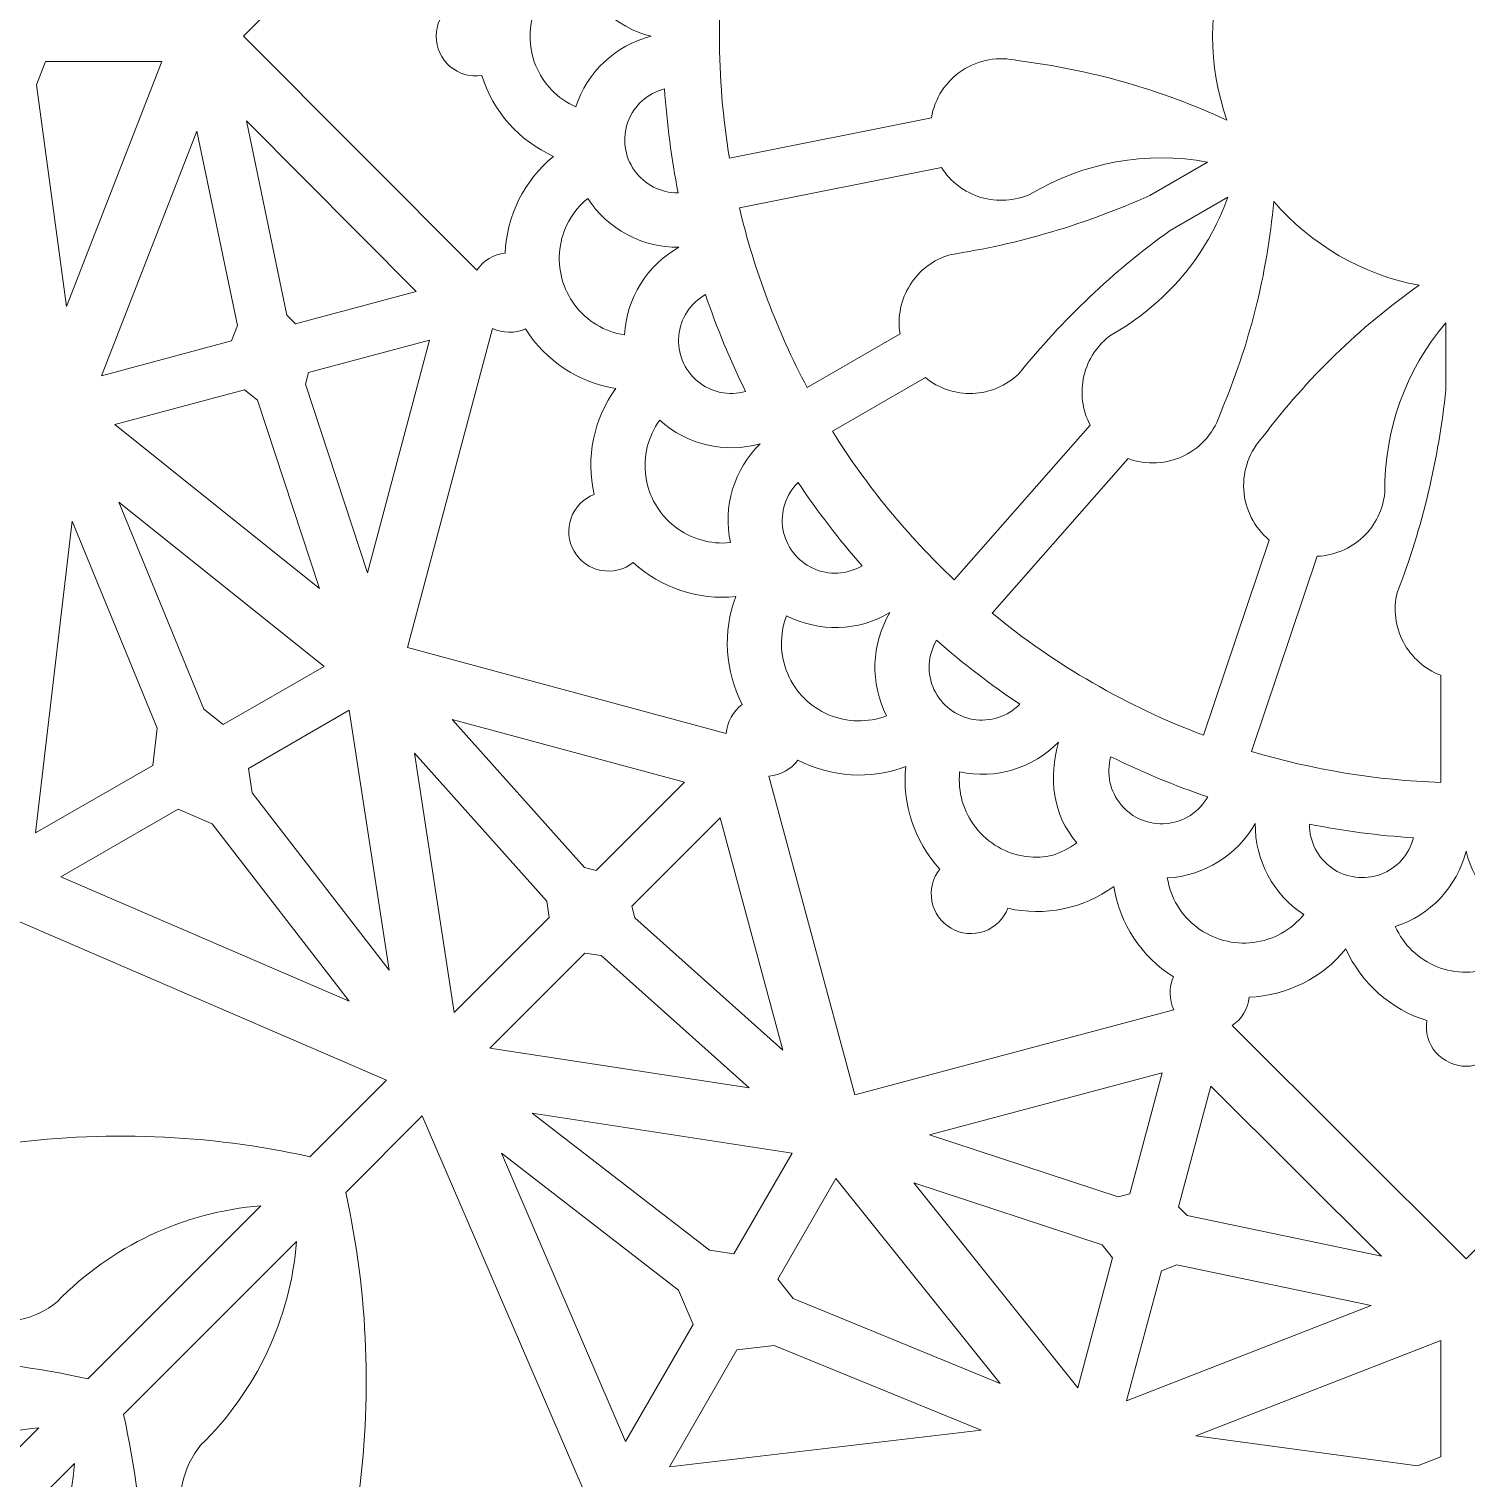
# Model space of a CAD drawing. Header units: centimetres. Extents: x -30.4 to 30.4, y -9.9 to 9.9.
# Drawn here: x -25.231 to -21.255, y -3.231 to 0.778 of the extents above; entities that cross this region are included whole.
import ezdxf

# ---------------------------------------------------------------- set-up
doc = ezdxf.new("R2010")
doc.units = ezdxf.units.CM
doc.header["$MEASUREMENT"] = 0
doc.layers.add('Layer 1', color=7, linetype='Continuous')

msp = doc.modelspace()

# ---------------------------------------------------------------- linework, layer by layer
at = {"layer": 'Layer 1', "color": 2, "lineweight": 9}
for points, knots in [([(-23.97833, 0.64936), (-23.94726, 0.54981), (-23.87503, 0.46834), (-23.77992, 0.42556), (-23.77992, 0.42556), (-23.86072, 0.35962), (-23.9094, 0.26223), (-23.91365, 0.15803), (-23.91365, 0.15803), (-23.94545, 0.1545), (-23.97414, 0.13728), (-23.9922, 0.11086), (-23.9922, 0.11086), (-23.9922, 0.11086), (-24.63727, 0.75797), (-24.63727, 0.75797), (-24.63727, 0.75797), (-24.63727, 0.75797), (-23.9922, 1.40507), (-23.9922, 1.40507), (-23.9922, 1.40507), (-23.97414, 1.37866), (-23.94545, 1.36144), (-23.91365, 1.35791), (-23.91365, 1.35791), (-23.9094, 1.2537), (-23.86072, 1.15631), (-23.77992, 1.09037), (-23.77992, 1.09037), (-23.87503, 1.0476), (-23.94726, 0.96612), (-23.97833, 0.86657), (-23.97833, 0.86657), (-24.01, 0.8714), (-24.04219, 0.86217), (-24.06648, 0.8413), (-24.06648, 0.8413), (-24.09077, 0.82043), (-24.10475, 0.78999), (-24.10475, 0.75797), (-24.10475, 0.75797), (-24.10475, 0.72594), (-24.09077, 0.69551), (-24.06648, 0.67464), (-24.06648, 0.67464), (-24.04219, 0.65377), (-24.01, 0.64454), (-23.97833, 0.64936)], [0, 0, 0, 0, 0.0769231, 0.0769231, 0.0769231, 0.0769231, 0.1538462, 0.1538462, 0.1538462, 0.1538462, 0.2307692, 0.2307692, 0.2307692, 0.2307692, 0.3076923, 0.3076923, 0.3076923, 0.3076923, 0.3846154, 0.3846154, 0.3846154, 0.3846154, 0.4615385, 0.4615385, 0.4615385, 0.4615385, 0.5384615, 0.5384615, 0.5384615, 0.5384615, 0.6153846, 0.6153846, 0.6153846, 0.6153846, 0.6923077, 0.6923077, 0.6923077, 0.6923077, 0.7692308, 0.7692308, 0.7692308, 0.7692308, 0.8461538, 0.8461538, 0.8461538, 0.8461538, 1, 1, 1, 1]), ([(-22.49573, 0.6904), (-22.54847, 0.70297), (-22.60406, 0.69311), (-22.64927, 0.66318), (-22.64927, 0.66318), (-22.69448, 0.63325), (-22.72526, 0.58593), (-22.73429, 0.53247), (-22.73429, 0.53247), (-22.73429, 0.53247), (-23.29299, 0.42033), (-23.29299, 0.42033), (-23.29299, 0.42033), (-23.33003, 0.6439), (-23.33003, 0.87203), (-23.29299, 1.0956), (-23.29299, 1.0956), (-23.29299, 1.0956), (-22.73429, 0.98347), (-22.73429, 0.98347), (-22.73429, 0.98347), (-22.72526, 0.93001), (-22.69448, 0.88268), (-22.64927, 0.85275), (-22.64927, 0.85275), (-22.60406, 0.82282), (-22.54847, 0.81296), (-22.49573, 0.82553), (-22.49573, 0.82553), (-22.29527, 0.84984), (-22.09985, 0.90541), (-21.91659, 0.99021), (-21.91659, 0.99021), (-21.96937, 0.83988), (-21.96937, 0.67605), (-21.91659, 0.52572), (-21.91659, 0.52572), (-22.09985, 0.61052), (-22.29527, 0.66609), (-22.49573, 0.6904)], [0, 0, 0, 0, 0.0909091, 0.0909091, 0.0909091, 0.0909091, 0.1818182, 0.1818182, 0.1818182, 0.1818182, 0.2727273, 0.2727273, 0.2727273, 0.2727273, 0.3636364, 0.3636364, 0.3636364, 0.3636364, 0.4545455, 0.4545455, 0.4545455, 0.4545455, 0.5454545, 0.5454545, 0.5454545, 0.5454545, 0.6363636, 0.6363636, 0.6363636, 0.6363636, 0.7272727, 0.7272727, 0.7272727, 0.7272727, 0.8181818, 0.8181818, 0.8181818, 0.8181818, 1, 1, 1, 1]), ([(-23.71839, 0.56236), (-23.68701, 0.65904), (-23.60826, 0.73289), (-23.50975, 0.75797), (-23.50975, 0.75797), (-23.60826, 0.78305), (-23.68701, 0.85689), (-23.71839, 0.95357), (-23.71839, 0.95357), (-23.76891, 0.93085), (-23.80869, 0.88946), (-23.82937, 0.83806), (-23.82937, 0.83806), (-23.85006, 0.78667), (-23.85006, 0.72926), (-23.82937, 0.67787), (-23.82937, 0.67787), (-23.80869, 0.62648), (-23.76891, 0.58508), (-23.71839, 0.56236)], [0, 0, 0, 0, 0.1666667, 0.1666667, 0.1666667, 0.1666667, 0.3333333, 0.3333333, 0.3333333, 0.3333333, 0.5, 0.5, 0.5, 0.5, 0.6666667, 0.6666667, 0.6666667, 0.6666667, 1, 1, 1, 1]), ([(-25.2103, 0.62396), (-25.2103, 0.62396), (-25.12744, 0.01043), (-25.12744, 0.01043), (-25.12744, 0.01043), (-25.12744, 0.01043), (-24.86337, 0.68797), (-24.86337, 0.68797), (-24.86337, 0.68797), (-24.86337, 0.68797), (-25.18535, 0.68797), (-25.18535, 0.68797), (-25.18535, 0.68797), (-25.18535, 0.68797), (-25.2103, 0.62396), (-25.2103, 0.62396)], [0, 0, 0, 0, 0.2, 0.2, 0.2, 0.2, 0.4, 0.4, 0.4, 0.4, 0.6, 0.6, 0.6, 0.6, 1, 1, 1, 1]), ([(-23.43487, 0.32477), (-23.45375, 0.41979), (-23.4664, 0.51594), (-23.47274, 0.6126), (-23.47274, 0.6126), (-23.51937, 0.60073), (-23.55717, 0.56667), (-23.57382, 0.52152), (-23.57382, 0.52152), (-23.59047, 0.47637), (-23.58383, 0.42592), (-23.55607, 0.38662), (-23.55607, 0.38662), (-23.52832, 0.34731), (-23.48299, 0.32418), (-23.43487, 0.32477)], [0, 0, 0, 0, 0.2, 0.2, 0.2, 0.2, 0.4, 0.4, 0.4, 0.4, 0.6, 0.6, 0.6, 0.6, 1, 1, 1, 1]), ([(-24.51735, -0.01389), (-24.51735, -0.01389), (-24.62976, 0.52381), (-24.62976, 0.52381), (-24.62976, 0.52381), (-24.62976, 0.52381), (-24.1596, 0.05216), (-24.1596, 0.05216), (-24.1596, 0.05216), (-24.1596, 0.05216), (-24.4939, -0.03741), (-24.4939, -0.03741), (-24.4939, -0.03741), (-24.4939, -0.03741), (-24.51735, -0.01389), (-24.51735, -0.01389)], [0, 0, 0, 0, 0.2, 0.2, 0.2, 0.2, 0.4, 0.4, 0.4, 0.4, 0.6, 0.6, 0.6, 0.6, 1, 1, 1, 1]), ([(-24.65438, -0.04254), (-24.65438, -0.04254), (-24.7668, 0.49516), (-24.7668, 0.49516), (-24.7668, 0.49516), (-24.7668, 0.49516), (-25.03039, -0.18116), (-25.03039, -0.18116), (-25.03039, -0.18116), (-25.03039, -0.18116), (-24.67087, -0.08483), (-24.67087, -0.08483), (-24.67087, -0.08483), (-24.67087, -0.08483), (-24.65438, -0.04254), (-24.65438, -0.04254)], [0, 0, 0, 0, 0.2, 0.2, 0.2, 0.2, 0.4, 0.4, 0.4, 0.4, 0.6, 0.6, 0.6, 0.6, 1, 1, 1, 1]), ([(-22.46061, 0.32125), (-22.50366, 0.30184), (-22.55227, 0.29864), (-22.5975, 0.31223), (-22.5975, 0.31223), (-22.64273, 0.32581), (-22.68152, 0.35528), (-22.70674, 0.3952), (-22.70674, 0.3952), (-22.70674, 0.3952), (-23.26544, 0.28307), (-23.26544, 0.28307), (-23.26544, 0.28307), (-23.22458, 0.11011), (-23.16158, -0.05685), (-23.07798, -0.21369), (-23.07798, -0.21369), (-23.07798, -0.21369), (-22.8211, -0.06537), (-22.8211, -0.06537), (-22.8211, -0.06537), (-22.82862, -0.0184), (-22.81879, 0.02971), (-22.79345, 0.06997), (-22.79345, 0.06997), (-22.76811, 0.11023), (-22.72895, 0.13988), (-22.68335, 0.15341), (-22.68335, 0.15341), (-22.49223, 0.18298), (-22.30599, 0.23823), (-22.12967, 0.31766), (-22.12967, 0.31766), (-22.12967, 0.31766), (-21.96998, 0.40986), (-21.96998, 0.40986), (-21.96998, 0.40986), (-22.13886, 0.44074), (-22.3132, 0.40926), (-22.46061, 0.32125)], [0, 0, 0, 0, 0.0909091, 0.0909091, 0.0909091, 0.0909091, 0.1818182, 0.1818182, 0.1818182, 0.1818182, 0.2727273, 0.2727273, 0.2727273, 0.2727273, 0.3636364, 0.3636364, 0.3636364, 0.3636364, 0.4545455, 0.4545455, 0.4545455, 0.4545455, 0.5454545, 0.5454545, 0.5454545, 0.5454545, 0.6363636, 0.6363636, 0.6363636, 0.6363636, 0.7272727, 0.7272727, 0.7272727, 0.7272727, 0.8181818, 0.8181818, 0.8181818, 0.8181818, 1, 1, 1, 1]), ([(-23.43282, 0.17401), (-23.52135, 0.12434), (-23.57827, 0.0328), (-23.58366, -0.06857), (-23.58366, -0.06857), (-23.63837, -0.05973), (-23.68754, -0.03006), (-23.72086, 0.01422), (-23.72086, 0.01422), (-23.75418, 0.05851), (-23.76906, 0.11397), (-23.76239, 0.16899), (-23.76239, 0.16899), (-23.75572, 0.224), (-23.72802, 0.2743), (-23.68508, 0.30934), (-23.68508, 0.30934), (-23.62973, 0.22425), (-23.53432, 0.17277), (-23.43282, 0.17401)], [0, 0, 0, 0, 0.1666667, 0.1666667, 0.1666667, 0.1666667, 0.3333333, 0.3333333, 0.3333333, 0.3333333, 0.5, 0.5, 0.5, 0.5, 0.6666667, 0.6666667, 0.6666667, 0.6666667, 1, 1, 1, 1]), ([(-22.29505, -0.31787), (-22.31701, -0.27606), (-22.32314, -0.22773), (-22.31229, -0.18177), (-22.31229, -0.18177), (-22.30144, -0.13581), (-22.27436, -0.09531), (-22.23603, -0.06774), (-22.23603, -0.06774), (-22.08611, 0.01592), (-21.97167, 0.15116), (-21.91398, 0.31286), (-21.91398, 0.31286), (-21.91398, 0.31286), (-22.07408, 0.22043), (-22.07408, 0.22043), (-22.07408, 0.22043), (-22.23091, 0.10754), (-22.37179, -0.026), (-22.49289, -0.17657), (-22.49289, -0.17657), (-22.52738, -0.20926), (-22.57259, -0.2283), (-22.62008, -0.23014), (-22.62008, -0.23014), (-22.66756, -0.23198), (-22.7141, -0.2165), (-22.75102, -0.18657), (-22.75102, -0.18657), (-22.75102, -0.18657), (-23.00798, -0.33493), (-23.00798, -0.33493), (-23.00798, -0.33493), (-22.91396, -0.48574), (-22.80087, -0.62379), (-22.67151, -0.74565), (-22.67151, -0.74565), (-22.67151, -0.74565), (-22.29505, -0.31787), (-22.29505, -0.31787)], [0, 0, 0, 0, 0.0909091, 0.0909091, 0.0909091, 0.0909091, 0.1818182, 0.1818182, 0.1818182, 0.1818182, 0.2727273, 0.2727273, 0.2727273, 0.2727273, 0.3636364, 0.3636364, 0.3636364, 0.3636364, 0.4545455, 0.4545455, 0.4545455, 0.4545455, 0.5454545, 0.5454545, 0.5454545, 0.5454545, 0.6363636, 0.6363636, 0.6363636, 0.6363636, 0.7272727, 0.7272727, 0.7272727, 0.7272727, 0.8181818, 0.8181818, 0.8181818, 0.8181818, 1, 1, 1, 1]), ([(-21.81687, -0.35029), (-21.85412, -0.38968), (-21.87339, -0.44275), (-21.87007, -0.49687), (-21.87007, -0.49687), (-21.86676, -0.55098), (-21.84116, -0.60131), (-21.79938, -0.63586), (-21.79938, -0.63586), (-21.79938, -0.63586), (-21.98161, -1.17577), (-21.98161, -1.17577), (-21.98161, -1.17577), (-22.19375, -1.09607), (-22.39132, -0.982), (-22.56641, -0.83814), (-22.56641, -0.83814), (-22.56641, -0.83814), (-22.18995, -0.41036), (-22.18995, -0.41036), (-22.18995, -0.41036), (-22.13914, -0.42927), (-22.08276, -0.42627), (-22.03424, -0.40209), (-22.03424, -0.40209), (-21.98571, -0.3779), (-21.94938, -0.33468), (-21.93389, -0.28272), (-21.93389, -0.28272), (-21.85472, -0.09696), (-21.80514, 0.10005), (-21.78694, 0.30116), (-21.78694, 0.30116), (-21.68314, 0.18029), (-21.54126, 0.09838), (-21.38469, 0.06892), (-21.38469, 0.06892), (-21.54976, -0.04739), (-21.69558, -0.18884), (-21.81687, -0.35029)], [0, 0, 0, 0, 0.0909091, 0.0909091, 0.0909091, 0.0909091, 0.1818182, 0.1818182, 0.1818182, 0.1818182, 0.2727273, 0.2727273, 0.2727273, 0.2727273, 0.3636364, 0.3636364, 0.3636364, 0.3636364, 0.4545455, 0.4545455, 0.4545455, 0.4545455, 0.5454545, 0.5454545, 0.5454545, 0.5454545, 0.6363636, 0.6363636, 0.6363636, 0.6363636, 0.7272727, 0.7272727, 0.7272727, 0.7272727, 0.8181818, 0.8181818, 0.8181818, 0.8181818, 1, 1, 1, 1]), ([(-23.2483, -0.225), (-23.29115, -0.13812), (-23.32827, -0.04853), (-23.35942, 0.0432), (-23.35942, 0.0432), (-23.40139, 0.01965), (-23.42908, -0.02304), (-23.43347, -0.07096), (-23.43347, -0.07096), (-23.43785, -0.11888), (-23.41838, -0.16588), (-23.38139, -0.19666), (-23.38139, -0.19666), (-23.34439, -0.22744), (-23.29463, -0.23803), (-23.2483, -0.225)], [0, 0, 0, 0, 0.2, 0.2, 0.2, 0.2, 0.4, 0.4, 0.4, 0.4, 0.6, 0.6, 0.6, 0.6, 1, 1, 1, 1]), ([(-21.47962, -0.50445), (-21.48433, -0.55144), (-21.50586, -0.59514), (-21.54024, -0.62751), (-21.54024, -0.62751), (-21.57463, -0.65988), (-21.61954, -0.67875), (-21.66673, -0.68063), (-21.66673, -0.68063), (-21.66673, -0.68063), (-21.84896, -1.22054), (-21.84896, -1.22054), (-21.84896, -1.22054), (-21.67875, -1.27164), (-21.50265, -1.30055), (-21.32504, -1.30657), (-21.32504, -1.30657), (-21.32504, -1.30657), (-21.32504, -1.00995), (-21.32504, -1.00995), (-21.32504, -1.00995), (-21.36948, -0.99298), (-21.40623, -0.96042), (-21.42842, -0.91834), (-21.42842, -0.91834), (-21.45062, -0.87626), (-21.45672, -0.82753), (-21.44563, -0.78127), (-21.44563, -0.78127), (-21.37568, -0.60097), (-21.33041, -0.41206), (-21.31103, -0.21964), (-21.31103, -0.21964), (-21.31103, -0.21964), (-21.31103, -0.03525), (-21.31103, -0.03525), (-21.31103, -0.03525), (-21.42222, -0.16606), (-21.48213, -0.33279), (-21.47962, -0.50445)], [0, 0, 0, 0, 0.0909091, 0.0909091, 0.0909091, 0.0909091, 0.1818182, 0.1818182, 0.1818182, 0.1818182, 0.2727273, 0.2727273, 0.2727273, 0.2727273, 0.3636364, 0.3636364, 0.3636364, 0.3636364, 0.4545455, 0.4545455, 0.4545455, 0.4545455, 0.5454545, 0.5454545, 0.5454545, 0.5454545, 0.6363636, 0.6363636, 0.6363636, 0.6363636, 0.7272727, 0.7272727, 0.7272727, 0.7272727, 0.8181818, 0.8181818, 0.8181818, 0.8181818, 1, 1, 1, 1]), ([(-23.55918, -0.69774), (-23.48249, -0.76842), (-23.3792, -0.80286), (-23.27545, -0.79235), (-23.27545, -0.79235), (-23.31245, -0.88985), (-23.30592, -0.99854), (-23.2575, -1.09091), (-23.2575, -1.09091), (-23.28327, -1.10986), (-23.2995, -1.13912), (-23.30195, -1.17102), (-23.30195, -1.17102), (-23.30195, -1.17102), (-24.18413, -0.93315), (-24.18413, -0.93315), (-24.18413, -0.93315), (-24.18413, -0.93315), (-23.94904, -0.05022), (-23.94904, -0.05022), (-23.94904, -0.05022), (-23.92019, -0.06405), (-23.88674, -0.06463), (-23.85743, -0.05178), (-23.85743, -0.05178), (-23.80165, -0.1399), (-23.7108, -0.1999), (-23.60785, -0.2166), (-23.60785, -0.2166), (-23.66883, -0.30121), (-23.69065, -0.40788), (-23.66778, -0.50963), (-23.66778, -0.50963), (-23.69762, -0.52128), (-23.72088, -0.54537), (-23.73148, -0.57559), (-23.73148, -0.57559), (-23.74209, -0.60581), (-23.73897, -0.63916), (-23.72296, -0.66689), (-23.72296, -0.66689), (-23.70695, -0.69463), (-23.67963, -0.714), (-23.64815, -0.71992), (-23.64815, -0.71992), (-23.61668, -0.72585), (-23.58419, -0.71775), (-23.55918, -0.69774)], [0, 0, 0, 0, 0.0769231, 0.0769231, 0.0769231, 0.0769231, 0.1538462, 0.1538462, 0.1538462, 0.1538462, 0.2307692, 0.2307692, 0.2307692, 0.2307692, 0.3076923, 0.3076923, 0.3076923, 0.3076923, 0.3846154, 0.3846154, 0.3846154, 0.3846154, 0.4615385, 0.4615385, 0.4615385, 0.4615385, 0.5384615, 0.5384615, 0.5384615, 0.5384615, 0.6153846, 0.6153846, 0.6153846, 0.6153846, 0.6923077, 0.6923077, 0.6923077, 0.6923077, 0.7692308, 0.7692308, 0.7692308, 0.7692308, 0.8461538, 0.8461538, 0.8461538, 0.8461538, 1, 1, 1, 1]), ([(-24.29471, -0.7266), (-24.29471, -0.7266), (-24.46621, -0.20473), (-24.46621, -0.20473), (-24.46621, -0.20473), (-24.46621, -0.20473), (-24.45767, -0.17264), (-24.45767, -0.17264), (-24.45767, -0.17264), (-24.45767, -0.17264), (-24.12337, -0.08307), (-24.12337, -0.08307), (-24.12337, -0.08307), (-24.12337, -0.08307), (-24.29471, -0.7266), (-24.29471, -0.7266)], [0, 0, 0, 0, 0.2, 0.2, 0.2, 0.2, 0.4, 0.4, 0.4, 0.4, 0.6, 0.6, 0.6, 0.6, 1, 1, 1, 1]), ([(-24.42771, -0.77031), (-24.42771, -0.77031), (-24.59921, -0.24844), (-24.59921, -0.24844), (-24.59921, -0.24844), (-24.59921, -0.24844), (-24.63463, -0.22006), (-24.63463, -0.22006), (-24.63463, -0.22006), (-24.63463, -0.22006), (-24.99416, -0.31639), (-24.99416, -0.31639), (-24.99416, -0.31639), (-24.99416, -0.31639), (-24.42771, -0.77031), (-24.42771, -0.77031)], [0, 0, 0, 0, 0.2, 0.2, 0.2, 0.2, 0.4, 0.4, 0.4, 0.4, 0.6, 0.6, 0.6, 0.6, 1, 1, 1, 1]), ([(-23.20768, -0.36939), (-23.30552, -0.39692), (-23.41065, -0.37236), (-23.48617, -0.30431), (-23.48617, -0.30431), (-23.51856, -0.34925), (-23.53231, -0.40499), (-23.52453, -0.45984), (-23.52453, -0.45984), (-23.51675, -0.51469), (-23.48805, -0.56441), (-23.44443, -0.59857), (-23.44443, -0.59857), (-23.40082, -0.63273), (-23.34568, -0.6487), (-23.29056, -0.64311), (-23.29056, -0.64311), (-23.31173, -0.5437), (-23.28044, -0.44037), (-23.20768, -0.36939)], [0, 0, 0, 0, 0.1666667, 0.1666667, 0.1666667, 0.1666667, 0.3333333, 0.3333333, 0.3333333, 0.3333333, 0.5, 0.5, 0.5, 0.5, 0.6666667, 0.6666667, 0.6666667, 0.6666667, 1, 1, 1, 1]), ([(-22.92623, -0.70711), (-22.99009, -0.63426), (-23.04912, -0.55732), (-23.10294, -0.47677), (-23.10294, -0.47677), (-23.13739, -0.51037), (-23.1531, -0.55877), (-23.14494, -0.6062), (-23.14494, -0.6062), (-23.13678, -0.65362), (-23.10581, -0.69399), (-23.06212, -0.71415), (-23.06212, -0.71415), (-23.01843, -0.73431), (-22.96761, -0.73168), (-22.92623, -0.70711)], [0, 0, 0, 0, 0.2, 0.2, 0.2, 0.2, 0.4, 0.4, 0.4, 0.4, 0.6, 0.6, 0.6, 0.6, 1, 1, 1, 1]), ([(-24.7474, -1.10361), (-24.7474, -1.10361), (-24.98241, -0.53085), (-24.98241, -0.53085), (-24.98241, -0.53085), (-24.98241, -0.53085), (-24.41494, -0.98558), (-24.41494, -0.98558), (-24.41494, -0.98558), (-24.41494, -0.98558), (-24.69379, -1.14657), (-24.69379, -1.14657), (-24.69379, -1.14657), (-24.69379, -1.14657), (-24.7474, -1.10361), (-24.7474, -1.10361)], [0, 0, 0, 0, 0.2, 0.2, 0.2, 0.2, 0.4, 0.4, 0.4, 0.4, 0.6, 0.6, 0.6, 0.6, 1, 1, 1, 1]), ([(-24.87692, -1.15675), (-24.87692, -1.15675), (-25.11193, -0.58399), (-25.11193, -0.58399), (-25.11193, -0.58399), (-25.11193, -0.58399), (-25.21285, -1.44624), (-25.21285, -1.44624), (-25.21285, -1.44624), (-25.21285, -1.44624), (-24.88891, -1.25921), (-24.88891, -1.25921), (-24.88891, -1.25921), (-24.88891, -1.25921), (-24.87692, -1.15675), (-24.87692, -1.15675)], [0, 0, 0, 0, 0.2, 0.2, 0.2, 0.2, 0.4, 0.4, 0.4, 0.4, 0.6, 0.6, 0.6, 0.6, 1, 1, 1, 1]), ([(-22.84907, -0.83664), (-22.90091, -0.92392), (-22.90443, -1.03166), (-22.85841, -1.12214), (-22.85841, -1.12214), (-22.91021, -1.14185), (-22.96763, -1.14074), (-23.01862, -1.11905), (-23.01862, -1.11905), (-23.06962, -1.09736), (-23.11025, -1.05677), (-23.13198, -1.00578), (-23.13198, -1.00578), (-23.15371, -0.9548), (-23.15487, -0.89739), (-23.1352, -0.84557), (-23.1352, -0.84557), (-23.04472, -0.89159), (-22.93635, -0.88847), (-22.84907, -0.83664)], [0, 0, 0, 0, 0.1666667, 0.1666667, 0.1666667, 0.1666667, 0.3333333, 0.3333333, 0.3333333, 0.3333333, 0.5, 0.5, 0.5, 0.5, 0.6666667, 0.6666667, 0.6666667, 0.6666667, 1, 1, 1, 1]), ([(-22.48977, -1.08994), (-22.57032, -1.03612), (-22.64726, -0.97709), (-22.7201, -0.91323), (-22.7201, -0.91323), (-22.74467, -0.95461), (-22.74731, -1.00542), (-22.72715, -1.04912), (-22.72715, -1.04912), (-22.70699, -1.09281), (-22.66662, -1.12379), (-22.61919, -1.13194), (-22.61919, -1.13194), (-22.57177, -1.1401), (-22.52337, -1.12439), (-22.48977, -1.08994)], [0, 0, 0, 0, 0.2, 0.2, 0.2, 0.2, 0.4, 0.4, 0.4, 0.4, 0.6, 0.6, 0.6, 0.6, 1, 1, 1, 1]), ([(-24.61338, -1.3357), (-24.61338, -1.3357), (-24.23486, -1.82561), (-24.23486, -1.82561), (-24.23486, -1.82561), (-24.23486, -1.82561), (-24.34494, -1.10682), (-24.34494, -1.10682), (-24.34494, -1.10682), (-24.34494, -1.10682), (-24.62378, -1.2678), (-24.62378, -1.2678), (-24.62378, -1.2678), (-24.62378, -1.2678), (-24.61338, -1.3357), (-24.61338, -1.3357)], [0, 0, 0, 0, 0.2, 0.2, 0.2, 0.2, 0.4, 0.4, 0.4, 0.4, 0.6, 0.6, 0.6, 0.6, 1, 1, 1, 1]), ([(-23.69434, -1.54164), (-23.69434, -1.54164), (-24.06054, -1.13219), (-24.06054, -1.13219), (-24.06054, -1.13219), (-24.06054, -1.13219), (-23.41756, -1.30556), (-23.41756, -1.30556), (-23.41756, -1.30556), (-23.41756, -1.30556), (-23.66228, -1.55029), (-23.66228, -1.55029), (-23.66228, -1.55029), (-23.66228, -1.55029), (-23.69434, -1.54164), (-23.69434, -1.54164)], [0, 0, 0, 0, 0.2, 0.2, 0.2, 0.2, 0.4, 0.4, 0.4, 0.4, 0.6, 0.6, 0.6, 0.6, 1, 1, 1, 1]), ([(-22.38239, -1.19468), (-22.45336, -1.26744), (-22.55669, -1.29873), (-22.65611, -1.27755), (-22.65611, -1.27755), (-22.66169, -1.33267), (-22.64573, -1.38781), (-22.61157, -1.43143), (-22.61157, -1.43143), (-22.5774, -1.47504), (-22.52769, -1.50374), (-22.47284, -1.51152), (-22.47284, -1.51152), (-22.41798, -1.5193), (-22.37654, -1.50555), (-22.33159, -1.47316), (-22.33159, -1.47316), (-22.39964, -1.39765), (-22.40992, -1.29252), (-22.38239, -1.19468)], [0, 0, 0, 0, 0.1666667, 0.1666667, 0.1666667, 0.1666667, 0.3333333, 0.3333333, 0.3333333, 0.3333333, 0.5, 0.5, 0.5, 0.5, 0.6666667, 0.6666667, 0.6666667, 0.6666667, 1, 1, 1, 1]), ([(-24.1649, -1.22551), (-24.1649, -1.22551), (-23.7987, -1.63497), (-23.7987, -1.63497), (-23.7987, -1.63497), (-23.7987, -1.63497), (-23.79183, -1.67983), (-23.79183, -1.67983), (-23.79183, -1.67983), (-23.79183, -1.67983), (-24.05502, -1.94302), (-24.05502, -1.94302), (-24.05502, -1.94302), (-24.05502, -1.94302), (-24.1649, -1.22551), (-24.1649, -1.22551)], [0, 0, 0, 0, 0.2, 0.2, 0.2, 0.2, 0.4, 0.4, 0.4, 0.4, 0.6, 0.6, 0.6, 0.6, 1, 1, 1, 1]), ([(-21.9698, -1.34642), (-22.06152, -1.31526), (-22.15111, -1.27814), (-22.238, -1.2353), (-22.238, -1.2353), (-22.25103, -1.28162), (-22.24043, -1.33139), (-22.20966, -1.36838), (-22.20966, -1.36838), (-22.17888, -1.40537), (-22.13187, -1.42485), (-22.08395, -1.42046), (-22.08395, -1.42046), (-22.03603, -1.41607), (-21.99334, -1.38838), (-21.9698, -1.34642)], [0, 0, 0, 0, 0.2, 0.2, 0.2, 0.2, 0.4, 0.4, 0.4, 0.4, 0.6, 0.6, 0.6, 0.6, 1, 1, 1, 1]), ([(-22.52263, -1.65478), (-22.42088, -1.67764), (-22.3142, -1.65582), (-22.2296, -1.59484), (-22.2296, -1.59484), (-22.2129, -1.69779), (-22.15289, -1.78864), (-22.06478, -1.84443), (-22.06478, -1.84443), (-22.07762, -1.87373), (-22.07705, -1.90719), (-22.06321, -1.93604), (-22.06321, -1.93604), (-22.06321, -1.93604), (-22.94615, -2.17113), (-22.94615, -2.17113), (-22.94615, -2.17113), (-22.94615, -2.17113), (-23.18402, -1.28894), (-23.18402, -1.28894), (-23.18402, -1.28894), (-23.15211, -1.2865), (-23.12286, -1.27027), (-23.1039, -1.24449), (-23.1039, -1.24449), (-23.01153, -1.29291), (-22.90285, -1.29944), (-22.80535, -1.26244), (-22.80535, -1.26244), (-22.81586, -1.3662), (-22.78141, -1.46949), (-22.71074, -1.54617), (-22.71074, -1.54617), (-22.73075, -1.57118), (-22.73885, -1.60367), (-22.73292, -1.63515), (-22.73292, -1.63515), (-22.72699, -1.66662), (-22.70763, -1.69394), (-22.67989, -1.70995), (-22.67989, -1.70995), (-22.65215, -1.72597), (-22.61881, -1.72908), (-22.58859, -1.71848), (-22.58859, -1.71848), (-22.55837, -1.70787), (-22.53428, -1.68461), (-22.52263, -1.65478)], [0, 0, 0, 0, 0.0769231, 0.0769231, 0.0769231, 0.0769231, 0.1538462, 0.1538462, 0.1538462, 0.1538462, 0.2307692, 0.2307692, 0.2307692, 0.2307692, 0.3076923, 0.3076923, 0.3076923, 0.3076923, 0.3846154, 0.3846154, 0.3846154, 0.3846154, 0.4615385, 0.4615385, 0.4615385, 0.4615385, 0.5384615, 0.5384615, 0.5384615, 0.5384615, 0.6153846, 0.6153846, 0.6153846, 0.6153846, 0.6923077, 0.6923077, 0.6923077, 0.6923077, 0.7692308, 0.7692308, 0.7692308, 0.7692308, 0.8461538, 0.8461538, 0.8461538, 0.8461538, 1, 1, 1, 1]), ([(-24.72417, -1.4213), (-24.72417, -1.4213), (-24.34565, -1.91121), (-24.34565, -1.91121), (-24.34565, -1.91121), (-24.34565, -1.91121), (-25.14284, -1.56748), (-25.14284, -1.56748), (-25.14284, -1.56748), (-25.14284, -1.56748), (-24.81891, -1.38045), (-24.81891, -1.38045), (-24.81891, -1.38045), (-24.81891, -1.38045), (-24.72417, -1.4213), (-24.72417, -1.4213)], [0, 0, 0, 0, 0.2, 0.2, 0.2, 0.2, 0.4, 0.4, 0.4, 0.4, 0.6, 0.6, 0.6, 0.6, 1, 1, 1, 1]), ([(-23.55464, -1.68134), (-23.55464, -1.68134), (-23.14518, -2.04755), (-23.14518, -2.04755), (-23.14518, -2.04755), (-23.14518, -2.04755), (-23.31856, -1.40455), (-23.31856, -1.40455), (-23.31856, -1.40455), (-23.31856, -1.40455), (-23.56329, -1.64928), (-23.56329, -1.64928), (-23.56329, -1.64928), (-23.56329, -1.64928), (-23.55464, -1.68134), (-23.55464, -1.68134)], [0, 0, 0, 0, 0.2, 0.2, 0.2, 0.2, 0.4, 0.4, 0.4, 0.4, 0.6, 0.6, 0.6, 0.6, 1, 1, 1, 1]), ([(-21.83821, -1.42002), (-21.83946, -1.52152), (-21.78864, -1.61659), (-21.70355, -1.67194), (-21.70355, -1.67194), (-21.73855, -1.7149), (-21.78883, -1.74265), (-21.84384, -1.74937), (-21.84384, -1.74937), (-21.89885, -1.75608), (-21.95433, -1.74124), (-21.99864, -1.70795), (-21.99864, -1.70795), (-22.04295, -1.67467), (-22.07266, -1.62552), (-22.08154, -1.57082), (-22.08154, -1.57082), (-21.98017, -1.56543), (-21.88788, -1.50855), (-21.83821, -1.42002)], [0, 0, 0, 0, 0.1666667, 0.1666667, 0.1666667, 0.1666667, 0.3333333, 0.3333333, 0.3333333, 0.3333333, 0.5, 0.5, 0.5, 0.5, 0.6666667, 0.6666667, 0.6666667, 0.6666667, 1, 1, 1, 1]), ([(-21.40039, -1.45973), (-21.49706, -1.45339), (-21.59321, -1.44075), (-21.68822, -1.42186), (-21.68822, -1.42186), (-21.68881, -1.46998), (-21.66569, -1.51531), (-21.62638, -1.54306), (-21.62638, -1.54306), (-21.58707, -1.57082), (-21.53663, -1.57746), (-21.49148, -1.56081), (-21.49148, -1.56081), (-21.44633, -1.54416), (-21.41227, -1.50636), (-21.40039, -1.45973)], [0, 0, 0, 0, 0.2, 0.2, 0.2, 0.2, 0.4, 0.4, 0.4, 0.4, 0.6, 0.6, 0.6, 0.6, 1, 1, 1, 1]), ([(-21.05942, -1.70539), (-21.15611, -1.67402), (-21.22995, -1.59525), (-21.25503, -1.49675), (-21.25503, -1.49675), (-21.28011, -1.59525), (-21.35395, -1.67401), (-21.45064, -1.70538), (-21.45064, -1.70538), (-21.42791, -1.75591), (-21.38652, -1.79568), (-21.33513, -1.81637), (-21.33513, -1.81637), (-21.28373, -1.83706), (-21.22633, -1.83706), (-21.17493, -1.81637), (-21.17493, -1.81637), (-21.12354, -1.79568), (-21.08215, -1.75591), (-21.05942, -1.70539)], [0, 0, 0, 0, 0.1666667, 0.1666667, 0.1666667, 0.1666667, 0.3333333, 0.3333333, 0.3333333, 0.3333333, 0.5, 0.5, 0.5, 0.5, 0.6666667, 0.6666667, 0.6666667, 0.6666667, 1, 1, 1, 1]), ([(-25.68286, -3.57086), (-25.96567, -3.50838), (-26.25741, -3.49723), (-26.54416, -3.53796), (-26.54416, -3.53796), (-26.61067, -3.53982), (-26.67356, -3.56866), (-26.71836, -3.61784), (-26.71836, -3.61784), (-26.76316, -3.66703), (-26.78602, -3.73233), (-26.78168, -3.79872), (-26.78168, -3.79872), (-26.78168, -3.79872), (-26.97227, -3.87622), (-26.97227, -3.87622), (-26.97227, -3.87622), (-26.99146, -3.78694), (-26.98271, -3.69392), (-26.9472, -3.60978), (-26.9472, -3.60978), (-27.0377, -3.62231), (-27.12986, -3.60666), (-27.21116, -3.56498), (-27.21116, -3.56498), (-27.21116, -3.56498), (-27.08685, -3.401), (-27.08685, -3.401), (-27.08685, -3.401), (-27.02385, -3.42238), (-26.95486, -3.41719), (-26.89575, -3.38665), (-26.89575, -3.38665), (-26.83665, -3.3561), (-26.79252, -3.30282), (-26.77352, -3.23906), (-26.77352, -3.23906), (-26.65996, -2.97262), (-26.59521, -2.68794), (-26.58237, -2.3986), (-26.58237, -2.3986), (-26.58237, -2.3986), (-25.31561, -1.66723), (-25.31561, -1.66723), (-25.31561, -1.66723), (-25.31561, -1.66723), (-24.2421, -2.1301), (-24.2421, -2.1301), (-24.2421, -2.1301), (-24.2421, -2.1301), (-24.45393, -2.34193), (-24.45393, -2.34193), (-24.45393, -2.34193), (-24.73674, -2.27945), (-25.02848, -2.26831), (-25.31524, -2.30904), (-25.31524, -2.30904), (-25.39422, -2.31124), (-25.46729, -2.35142), (-25.51145, -2.41694), (-25.51145, -2.41694), (-25.55562, -2.48246), (-25.56546, -2.56526), (-25.53787, -2.63931), (-25.53787, -2.63931), (-25.51028, -2.71335), (-25.44867, -2.76953), (-25.3724, -2.79018), (-25.3724, -2.79018), (-25.29613, -2.81083), (-25.21458, -2.79341), (-25.15341, -2.74339), (-25.15341, -2.74339), (-25.0039, -2.58944), (-24.80358, -2.49502), (-24.58968, -2.47768), (-24.58968, -2.47768), (-24.58968, -2.47768), (-25.0684, -2.9564), (-25.0684, -2.9564), (-25.0684, -2.9564), (-25.35121, -2.89392), (-25.64295, -2.88277), (-25.9297, -2.9235), (-25.9297, -2.9235), (-26.00868, -2.92571), (-26.08175, -2.96589), (-26.12592, -3.0314), (-26.12592, -3.0314), (-26.17008, -3.09692), (-26.17992, -3.17973), (-26.15233, -3.25377), (-26.15233, -3.25377), (-26.12475, -3.32781), (-26.06313, -3.384), (-25.98686, -3.40464), (-25.98686, -3.40464), (-25.91059, -3.42529), (-25.82904, -3.40787), (-25.76787, -3.35785), (-25.76787, -3.35785), (-25.61836, -3.20391), (-25.41804, -3.10949), (-25.20414, -3.09214), (-25.20414, -3.09214), (-25.20414, -3.09214), (-25.68286, -3.57086), (-25.68286, -3.57086)], [0, 0, 0, 0, 0.0357143, 0.0357143, 0.0357143, 0.0357143, 0.0714286, 0.0714286, 0.0714286, 0.0714286, 0.1071429, 0.1071429, 0.1071429, 0.1071429, 0.1428571, 0.1428571, 0.1428571, 0.1428571, 0.1785714, 0.1785714, 0.1785714, 0.1785714, 0.2142857, 0.2142857, 0.2142857, 0.2142857, 0.25, 0.25, 0.25, 0.25, 0.2857143, 0.2857143, 0.2857143, 0.2857143, 0.3214286, 0.3214286, 0.3214286, 0.3214286, 0.3571429, 0.3571429, 0.3571429, 0.3571429, 0.3928571, 0.3928571, 0.3928571, 0.3928571, 0.4285714, 0.4285714, 0.4285714, 0.4285714, 0.4642857, 0.4642857, 0.4642857, 0.4642857, 0.5, 0.5, 0.5, 0.5, 0.5357143, 0.5357143, 0.5357143, 0.5357143, 0.5714286, 0.5714286, 0.5714286, 0.5714286, 0.6071429, 0.6071429, 0.6071429, 0.6071429, 0.6428571, 0.6428571, 0.6428571, 0.6428571, 0.6785714, 0.6785714, 0.6785714, 0.6785714, 0.7142857, 0.7142857, 0.7142857, 0.7142857, 0.75, 0.75, 0.75, 0.75, 0.7857143, 0.7857143, 0.7857143, 0.7857143, 0.8214286, 0.8214286, 0.8214286, 0.8214286, 0.8571429, 0.8571429, 0.8571429, 0.8571429, 0.8928571, 0.8928571, 0.8928571, 0.8928571, 0.9285714, 0.9285714, 0.9285714, 0.9285714, 1, 1, 1, 1]), ([(-23.64797, -1.78569), (-23.64797, -1.78569), (-23.23851, -2.1519), (-23.23851, -2.1519), (-23.23851, -2.1519), (-23.23851, -2.1519), (-23.95602, -2.04202), (-23.95602, -2.04202), (-23.95602, -2.04202), (-23.95602, -2.04202), (-23.69283, -1.77883), (-23.69283, -1.77883), (-23.69283, -1.77883), (-23.69283, -1.77883), (-23.64797, -1.78569), (-23.64797, -1.78569)], [0, 0, 0, 0, 0.2, 0.2, 0.2, 0.2, 0.4, 0.4, 0.4, 0.4, 0.6, 0.6, 0.6, 0.6, 1, 1, 1, 1]), ([(-21.14643, -1.96533), (-21.04687, -1.93425), (-20.9654, -1.86202), (-20.92262, -1.76691), (-20.92262, -1.76691), (-20.85668, -1.84771), (-20.75929, -1.89639), (-20.65509, -1.90064), (-20.65509, -1.90064), (-20.65156, -1.93245), (-20.63434, -1.96113), (-20.60793, -1.9792), (-20.60793, -1.9792), (-20.60793, -1.9792), (-21.25503, -2.62426), (-21.25503, -2.62426), (-21.25503, -2.62426), (-21.25503, -2.62426), (-21.90213, -1.9792), (-21.90213, -1.9792), (-21.90213, -1.9792), (-21.87572, -1.96113), (-21.8585, -1.93245), (-21.85497, -1.90064), (-21.85497, -1.90064), (-21.75077, -1.89639), (-21.65338, -1.84771), (-21.58744, -1.76691), (-21.58744, -1.76691), (-21.54466, -1.86202), (-21.46318, -1.93425), (-21.36363, -1.96533), (-21.36363, -1.96533), (-21.36846, -1.99699), (-21.35923, -2.02918), (-21.33836, -2.05348), (-21.33836, -2.05348), (-21.31749, -2.07777), (-21.28706, -2.09174), (-21.25503, -2.09174), (-21.25503, -2.09174), (-21.223, -2.09174), (-21.19257, -2.07777), (-21.1717, -2.05348), (-21.1717, -2.05348), (-21.15083, -2.02918), (-21.1416, -1.99699), (-21.14643, -1.96533)], [0, 0, 0, 0, 0.0769231, 0.0769231, 0.0769231, 0.0769231, 0.1538462, 0.1538462, 0.1538462, 0.1538462, 0.2307692, 0.2307692, 0.2307692, 0.2307692, 0.3076923, 0.3076923, 0.3076923, 0.3076923, 0.3846154, 0.3846154, 0.3846154, 0.3846154, 0.4615385, 0.4615385, 0.4615385, 0.4615385, 0.5384615, 0.5384615, 0.5384615, 0.5384615, 0.6153846, 0.6153846, 0.6153846, 0.6153846, 0.6923077, 0.6923077, 0.6923077, 0.6923077, 0.7692308, 0.7692308, 0.7692308, 0.7692308, 0.8461538, 0.8461538, 0.8461538, 0.8461538, 1, 1, 1, 1]), ([(-22.7396, -2.28171), (-22.7396, -2.28171), (-22.21773, -2.45321), (-22.21773, -2.45321), (-22.21773, -2.45321), (-22.21773, -2.45321), (-22.18564, -2.44466), (-22.18564, -2.44466), (-22.18564, -2.44466), (-22.18564, -2.44466), (-22.09607, -2.11036), (-22.09607, -2.11036), (-22.09607, -2.11036), (-22.09607, -2.11036), (-22.7396, -2.28171), (-22.7396, -2.28171)], [0, 0, 0, 0, 0.2, 0.2, 0.2, 0.2, 0.4, 0.4, 0.4, 0.4, 0.6, 0.6, 0.6, 0.6, 1, 1, 1, 1]), ([(-22.02689, -2.50434), (-22.02689, -2.50434), (-21.48919, -2.61675), (-21.48919, -2.61675), (-21.48919, -2.61675), (-21.48919, -2.61675), (-21.96084, -2.1466), (-21.96084, -2.1466), (-21.96084, -2.1466), (-21.96084, -2.1466), (-22.05041, -2.4809), (-22.05041, -2.4809), (-22.05041, -2.4809), (-22.05041, -2.4809), (-22.02689, -2.50434), (-22.02689, -2.50434)], [0, 0, 0, 0, 0.2, 0.2, 0.2, 0.2, 0.4, 0.4, 0.4, 0.4, 0.6, 0.6, 0.6, 0.6, 1, 1, 1, 1]), ([(-24.4116, -4.56937), (-24.4116, -4.56937), (-23.68023, -3.30261), (-23.68023, -3.30261), (-23.68023, -3.30261), (-23.68023, -3.30261), (-24.1431, -2.2291), (-24.1431, -2.2291), (-24.1431, -2.2291), (-24.1431, -2.2291), (-24.35494, -2.44094), (-24.35494, -2.44094), (-24.35494, -2.44094), (-24.29246, -2.72374), (-24.28131, -3.01548), (-24.32204, -3.30224), (-24.32204, -3.30224), (-24.32425, -3.38122), (-24.36443, -3.45429), (-24.42995, -3.49845), (-24.42995, -3.49845), (-24.49547, -3.54262), (-24.57827, -3.55246), (-24.65231, -3.52487), (-24.65231, -3.52487), (-24.72635, -3.49728), (-24.78254, -3.43567), (-24.80319, -3.3594), (-24.80319, -3.3594), (-24.82383, -3.28313), (-24.80641, -3.20158), (-24.7564, -3.14041), (-24.7564, -3.14041), (-24.60245, -2.9909), (-24.50803, -2.79058), (-24.49068, -2.57668), (-24.49068, -2.57668), (-24.49068, -2.57668), (-24.9694, -3.0554), (-24.9694, -3.0554), (-24.9694, -3.0554), (-24.90692, -3.33821), (-24.89578, -3.62995), (-24.93651, -3.9167), (-24.93651, -3.9167), (-24.93882, -3.99958), (-24.98291, -4.07565), (-25.05367, -4.11886), (-25.05367, -4.11886), (-25.12442, -4.16207), (-25.21224, -4.16654), (-25.28702, -4.13074), (-25.28702, -4.13074), (-25.3618, -4.09494), (-25.41339, -4.02373), (-25.4241, -3.94152), (-25.4241, -3.94152), (-25.43482, -3.85931), (-25.40321, -3.77726), (-25.34011, -3.72349), (-25.34011, -3.72349), (-25.20406, -3.57757), (-25.12127, -3.38999), (-25.10515, -3.19114), (-25.10515, -3.19114), (-25.10515, -3.19114), (-25.58387, -3.66986), (-25.58387, -3.66986), (-25.58387, -3.66986), (-25.52138, -3.95267), (-25.51024, -4.24441), (-25.55097, -4.53116), (-25.55097, -4.53116), (-25.55282, -4.59767), (-25.58166, -4.66056), (-25.63085, -4.70536), (-25.63085, -4.70536), (-25.68003, -4.75016), (-25.74533, -4.77302), (-25.81172, -4.76868), (-25.81172, -4.76868), (-25.81172, -4.76868), (-25.88935, -4.95925), (-25.88935, -4.95925), (-25.88935, -4.95925), (-25.80004, -4.97847), (-25.70697, -4.96973), (-25.62279, -4.93421), (-25.62279, -4.93421), (-25.63531, -5.02466), (-25.61968, -5.11678), (-25.57804, -5.19806), (-25.57804, -5.19806), (-25.57804, -5.19806), (-25.41401, -5.07386), (-25.41401, -5.07386), (-25.41401, -5.07386), (-25.43538, -5.01086), (-25.4302, -4.94187), (-25.39966, -4.88276), (-25.39966, -4.88276), (-25.36911, -4.82366), (-25.31583, -4.77952), (-25.25207, -4.76052), (-25.25207, -4.76052), (-24.98563, -4.64696), (-24.70094, -4.58221), (-24.4116, -4.56937)], [0, 0, 0, 0, 0.0357143, 0.0357143, 0.0357143, 0.0357143, 0.0714286, 0.0714286, 0.0714286, 0.0714286, 0.1071429, 0.1071429, 0.1071429, 0.1071429, 0.1428571, 0.1428571, 0.1428571, 0.1428571, 0.1785714, 0.1785714, 0.1785714, 0.1785714, 0.2142857, 0.2142857, 0.2142857, 0.2142857, 0.25, 0.25, 0.25, 0.25, 0.2857143, 0.2857143, 0.2857143, 0.2857143, 0.3214286, 0.3214286, 0.3214286, 0.3214286, 0.3571429, 0.3571429, 0.3571429, 0.3571429, 0.3928571, 0.3928571, 0.3928571, 0.3928571, 0.4285714, 0.4285714, 0.4285714, 0.4285714, 0.4642857, 0.4642857, 0.4642857, 0.4642857, 0.5, 0.5, 0.5, 0.5, 0.5357143, 0.5357143, 0.5357143, 0.5357143, 0.5714286, 0.5714286, 0.5714286, 0.5714286, 0.6071429, 0.6071429, 0.6071429, 0.6071429, 0.6428571, 0.6428571, 0.6428571, 0.6428571, 0.6785714, 0.6785714, 0.6785714, 0.6785714, 0.7142857, 0.7142857, 0.7142857, 0.7142857, 0.75, 0.75, 0.75, 0.75, 0.7857143, 0.7857143, 0.7857143, 0.7857143, 0.8214286, 0.8214286, 0.8214286, 0.8214286, 0.8571429, 0.8571429, 0.8571429, 0.8571429, 0.8928571, 0.8928571, 0.8928571, 0.8928571, 0.9285714, 0.9285714, 0.9285714, 0.9285714, 1, 1, 1, 1]), ([(-23.34871, -2.60038), (-23.34871, -2.60038), (-23.83862, -2.22186), (-23.83862, -2.22186), (-23.83862, -2.22186), (-23.83862, -2.22186), (-23.11982, -2.33194), (-23.11982, -2.33194), (-23.11982, -2.33194), (-23.11982, -2.33194), (-23.28081, -2.61078), (-23.28081, -2.61078), (-23.28081, -2.61078), (-23.28081, -2.61078), (-23.34871, -2.60038), (-23.34871, -2.60038)], [0, 0, 0, 0, 0.2, 0.2, 0.2, 0.2, 0.4, 0.4, 0.4, 0.4, 0.6, 0.6, 0.6, 0.6, 1, 1, 1, 1]), ([(-23.92422, -2.33265), (-23.92422, -2.33265), (-23.43431, -2.71117), (-23.43431, -2.71117), (-23.43431, -2.71117), (-23.43431, -2.71117), (-23.39346, -2.8059), (-23.39346, -2.8059), (-23.39346, -2.8059), (-23.39346, -2.8059), (-23.58049, -3.12984), (-23.58049, -3.12984), (-23.58049, -3.12984), (-23.58049, -3.12984), (-23.92422, -2.33265), (-23.92422, -2.33265)], [0, 0, 0, 0, 0.2, 0.2, 0.2, 0.2, 0.4, 0.4, 0.4, 0.4, 0.6, 0.6, 0.6, 0.6, 1, 1, 1, 1]), ([(-22.54384, -2.9694), (-22.54384, -2.9694), (-23.11661, -2.73439), (-23.11661, -2.73439), (-23.11661, -2.73439), (-23.11661, -2.73439), (-23.15956, -2.68078), (-23.15956, -2.68078), (-23.15956, -2.68078), (-23.15956, -2.68078), (-22.99858, -2.40194), (-22.99858, -2.40194), (-22.99858, -2.40194), (-22.99858, -2.40194), (-22.54384, -2.9694), (-22.54384, -2.9694)], [0, 0, 0, 0, 0.2, 0.2, 0.2, 0.2, 0.4, 0.4, 0.4, 0.4, 0.6, 0.6, 0.6, 0.6, 1, 1, 1, 1]), ([(-22.26144, -2.58621), (-22.26144, -2.58621), (-22.78331, -2.41471), (-22.78331, -2.41471), (-22.78331, -2.41471), (-22.78331, -2.41471), (-22.32939, -2.98115), (-22.32939, -2.98115), (-22.32939, -2.98115), (-22.32939, -2.98115), (-22.23306, -2.62163), (-22.23306, -2.62163), (-22.23306, -2.62163), (-22.23306, -2.62163), (-22.26144, -2.58621), (-22.26144, -2.58621)], [0, 0, 0, 0, 0.2, 0.2, 0.2, 0.2, 0.4, 0.4, 0.4, 0.4, 0.6, 0.6, 0.6, 0.6, 1, 1, 1, 1]), ([(-22.05554, -2.64138), (-22.05554, -2.64138), (-21.51784, -2.75379), (-21.51784, -2.75379), (-21.51784, -2.75379), (-21.51784, -2.75379), (-22.19416, -3.01739), (-22.19416, -3.01739), (-22.19416, -3.01739), (-22.19416, -3.01739), (-22.09783, -2.65786), (-22.09783, -2.65786), (-22.09783, -2.65786), (-22.09783, -2.65786), (-22.05554, -2.64138), (-22.05554, -2.64138)], [0, 0, 0, 0, 0.2, 0.2, 0.2, 0.2, 0.4, 0.4, 0.4, 0.4, 0.6, 0.6, 0.6, 0.6, 1, 1, 1, 1]), ([(-22.59699, -3.09892), (-22.59699, -3.09892), (-23.16975, -2.86391), (-23.16975, -2.86391), (-23.16975, -2.86391), (-23.16975, -2.86391), (-23.27222, -2.8759), (-23.27222, -2.8759), (-23.27222, -2.8759), (-23.27222, -2.8759), (-23.45924, -3.19984), (-23.45924, -3.19984), (-23.45924, -3.19984), (-23.45924, -3.19984), (-22.59699, -3.09892), (-22.59699, -3.09892)], [0, 0, 0, 0, 0.2, 0.2, 0.2, 0.2, 0.4, 0.4, 0.4, 0.4, 0.6, 0.6, 0.6, 0.6, 1, 1, 1, 1]), ([(-22.00257, -3.11444), (-22.00257, -3.11444), (-21.38903, -3.19729), (-21.38903, -3.19729), (-21.38903, -3.19729), (-21.38903, -3.19729), (-21.32503, -3.17235), (-21.32503, -3.17235), (-21.32503, -3.17235), (-21.32503, -3.17235), (-21.32503, -2.85037), (-21.32503, -2.85037), (-21.32503, -2.85037), (-21.32503, -2.85037), (-22.00257, -3.11444), (-22.00257, -3.11444)], [0, 0, 0, 0, 0.2, 0.2, 0.2, 0.2, 0.4, 0.4, 0.4, 0.4, 0.6, 0.6, 0.6, 0.6, 1, 1, 1, 1])]:
    msp.add_open_spline(points, degree=3, knots=knots, dxfattribs=at)

doc.saveas('drawing.dxf')
